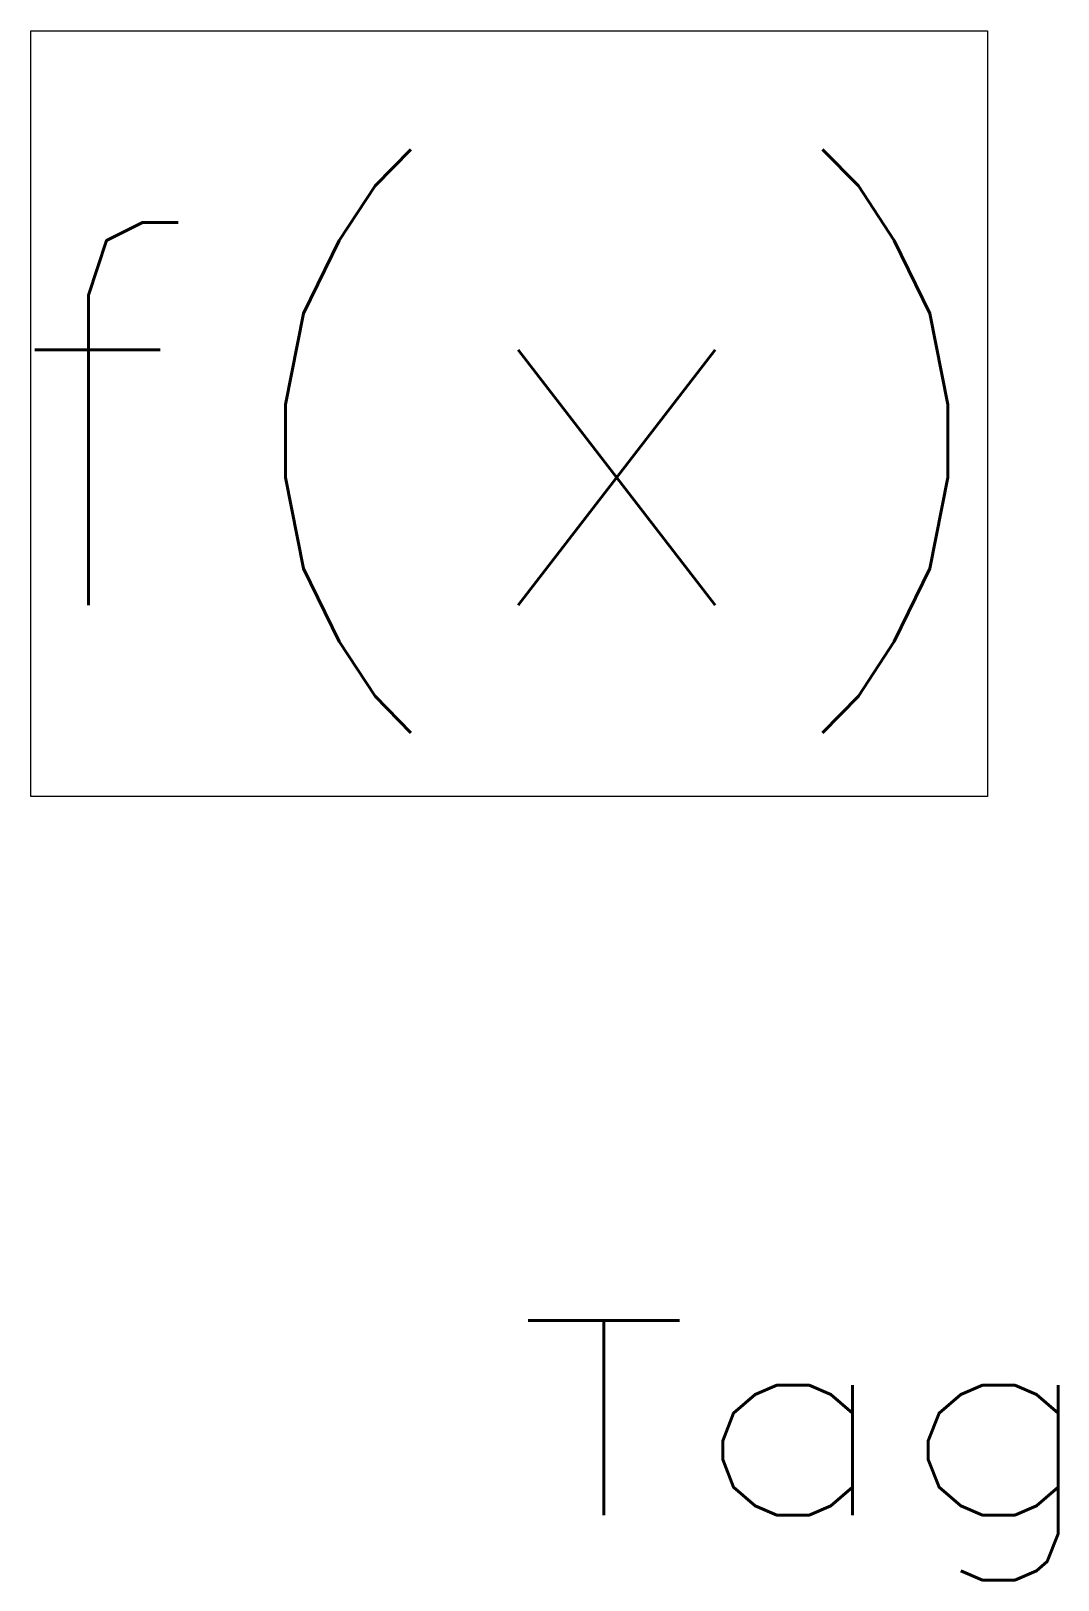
# Model space of a CAD drawing. Header units: inches. Extents: x -3.1 to 3.6, y -7.6 to 2.5.
import ezdxf
from ezdxf.enums import TextEntityAlignment as Align

# ---------------------------------------------------------------- set-up
doc = ezdxf.new("R2010")
doc.units = ezdxf.units.IN
doc.header["$MEASUREMENT"] = 0
doc.layers.get('0').update_dxf_attribs({"lineweight": 0})
doc.styles.add('STANDARD0', font='TXT.SHX')
doc.styles.add('STANDARD1', font='TXT.SHX')

msp = doc.modelspace()

# ---------------------------------------------------------------- linework, layer by layer
for p, q in [((-3.15, 2.48), (3.1, 2.48)), ((-3.15, -2.52), (-3.15, 2.48)), ((3.1, 2.48), (3.1, -2.52)), ((3.1, -2.52), (-3.15, -2.52))]:
    msp.add_line(p, q)

# ---------------------------------------------------------------- texts
at = {"linetype": 'Continuous', "style": 'STANDARD0', "width": 0.982456}
msp.add_text('f(x)', height=2.5, dxfattribs=at).set_placement((-3.358, -1.27), (3.308, -1.27), align=Align.FIT)
at = {"color": 7, "linetype": 'Continuous', "style": 'STANDARD1', "width": 1.166667}
msp.add_text('Tag', height=1.272, dxfattribs=at).set_placement((0.027, -7.214), (3.843, -7.214), align=Align.FIT)

doc.saveas('drawing.dxf')
